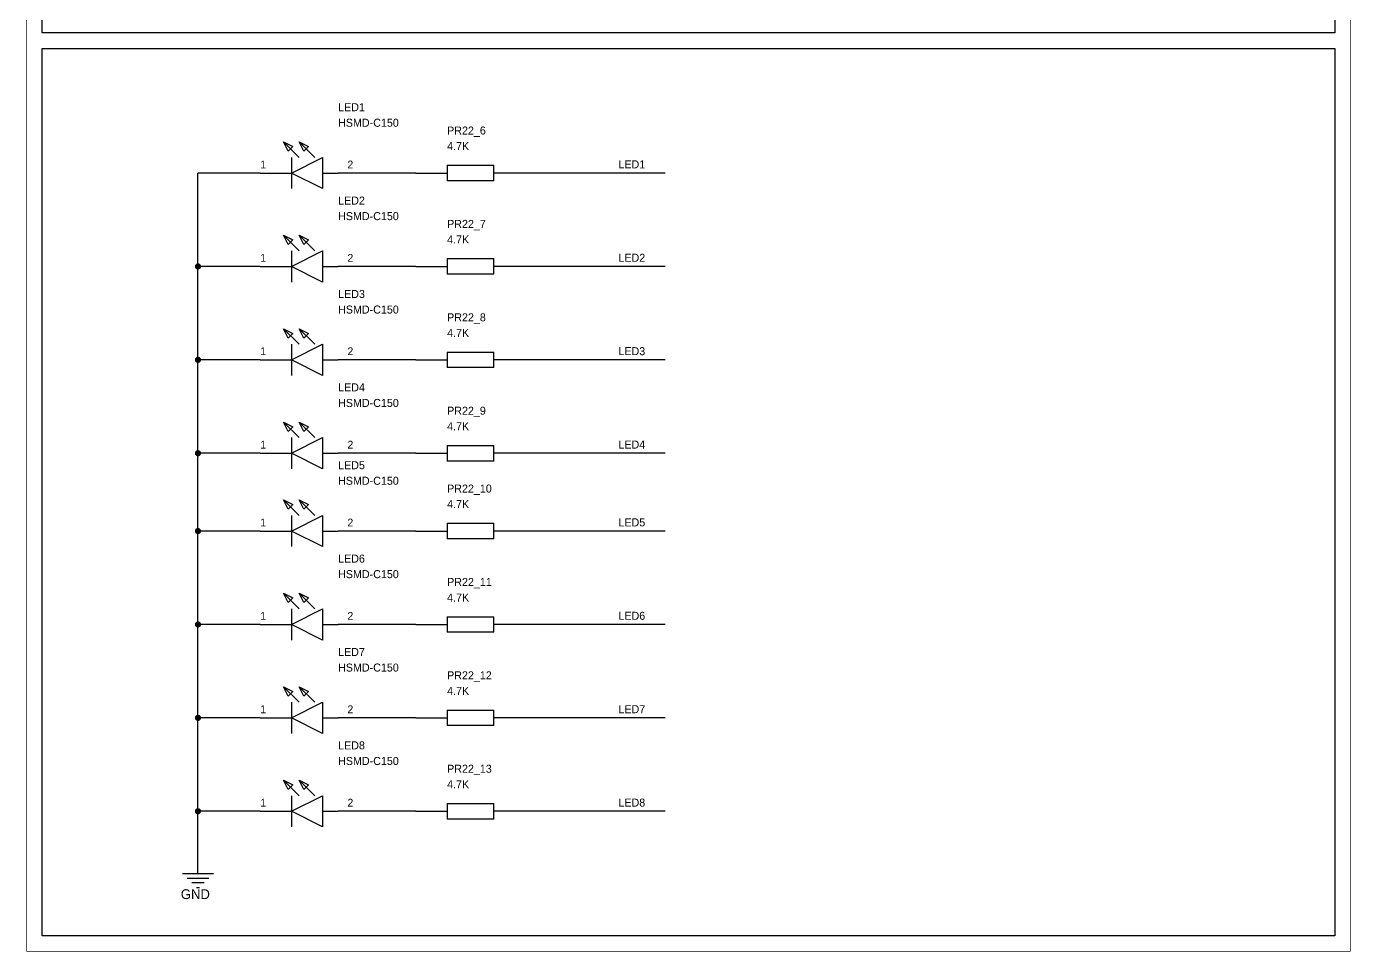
# Model space of a CAD drawing. Extents: x -3 to 747, y 3 to 1202.
# Drawn here: x 223.5 to 439.4, y 839.2 to 990.1 of the extents above; entities that cross this region are included whole.
import ezdxf

# ---------------------------------------------------------------- set-up
doc = ezdxf.new("R2010")
doc.units = 0

msp = doc.modelspace()

# ---------------------------------------------------------------- linework, layer by layer
at = {"layer": 'COMMENTS', "const_width": 0.06}
msp.add_lwpolyline([(223.52, 1194.816), (439.42, 1194.816), (439.42, 839.216), (223.52, 839.216)], close=True, dxfattribs=at)
at = {"layer": 'COMMENTS'}
for points in [[(226.06, 1083.056), (436.88, 1083.056), (436.88, 989.076), (226.06, 989.076)], [(226.06, 986.536), (436.88, 986.536), (436.88, 841.756), (226.06, 841.756)]]:
    msp.add_lwpolyline(points, close=True, dxfattribs=at)
at = {"layer": 'PARTS'}
for p, q in [((261.62, 966.216), (264.16, 966.216)), ((276.86, 966.216), (274.32, 966.216)), ((287.02, 966.216), (292.1, 966.216)), ((304.8, 966.216), (299.72, 966.216)), ((261.62, 950.976), (264.16, 950.976)), ((276.86, 950.976), (274.32, 950.976)), ((287.02, 950.976), (292.1, 950.976)), ((304.8, 950.976), (299.72, 950.976)), ((261.62, 935.736), (264.16, 935.736)), ((276.86, 935.736), (274.32, 935.736)), ((287.02, 935.736), (292.1, 935.736)), ((304.8, 935.736), (299.72, 935.736)), ((261.62, 920.496), (264.16, 920.496)), ((276.86, 920.496), (274.32, 920.496)), ((287.02, 920.496), (292.1, 920.496)), ((304.8, 920.496), (299.72, 920.496)), ((261.62, 907.796), (264.16, 907.796)), ((276.86, 907.796), (274.32, 907.796)), ((287.02, 907.796), (292.1, 907.796)), ((304.8, 907.796), (299.72, 907.796)), ((261.62, 892.556), (264.16, 892.556)), ((276.86, 892.556), (274.32, 892.556)), ((287.02, 892.556), (292.1, 892.556)), ((304.8, 892.556), (299.72, 892.556)), ((261.62, 877.316), (264.16, 877.316)), ((276.86, 877.316), (274.32, 877.316)), ((287.02, 877.316), (292.1, 877.316)), ((304.8, 877.316), (299.72, 877.316)), ((261.62, 862.076), (264.16, 862.076)), ((276.86, 862.076), (274.32, 862.076)), ((287.02, 862.076), (292.1, 862.076)), ((304.8, 862.076), (299.72, 862.076))]:
    msp.add_line(p, q, dxfattribs=at)
for points in [[(267.97, 968.756), (265.43, 971.296)], [(270.51, 968.756), (267.97, 971.296)], [(266.7, 968.756), (266.7, 963.676)], [(264.16, 966.216), (266.7, 966.216)], [(271.78, 966.216), (274.32, 966.216)], [(292.1, 967.486), (299.72, 967.486)], [(292.1, 967.486), (292.1, 964.946)], [(299.72, 964.946), (299.72, 967.486)], [(299.72, 964.946), (292.1, 964.946)], [(267.97, 953.516), (265.43, 956.056)], [(270.51, 953.516), (267.97, 956.056)], [(266.7, 953.516), (266.7, 948.436)], [(264.16, 950.976), (266.7, 950.976)], [(271.78, 950.976), (274.32, 950.976)], [(292.1, 952.246), (299.72, 952.246)], [(292.1, 952.246), (292.1, 949.706)], [(299.72, 949.706), (299.72, 952.246)], [(299.72, 949.706), (292.1, 949.706)], [(267.97, 938.276), (265.43, 940.816)], [(270.51, 938.276), (267.97, 940.816)], [(266.7, 938.276), (266.7, 933.196)], [(264.16, 935.736), (266.7, 935.736)], [(271.78, 935.736), (274.32, 935.736)], [(292.1, 937.006), (299.72, 937.006)], [(292.1, 937.006), (292.1, 934.466)], [(299.72, 934.466), (299.72, 937.006)], [(299.72, 934.466), (292.1, 934.466)], [(267.97, 923.036), (265.43, 925.576)], [(270.51, 923.036), (267.97, 925.576)], [(266.7, 923.036), (266.7, 917.956)], [(264.16, 920.496), (266.7, 920.496)], [(271.78, 920.496), (274.32, 920.496)], [(292.1, 921.766), (299.72, 921.766)], [(292.1, 921.766), (292.1, 919.226)], [(299.72, 919.226), (299.72, 921.766)], [(299.72, 919.226), (292.1, 919.226)], [(267.97, 910.336), (265.43, 912.876)], [(270.51, 910.336), (267.97, 912.876)], [(266.7, 910.336), (266.7, 905.256)], [(264.16, 907.796), (266.7, 907.796)], [(271.78, 907.796), (274.32, 907.796)], [(292.1, 909.066), (299.72, 909.066)], [(292.1, 909.066), (292.1, 906.526)], [(299.72, 906.526), (299.72, 909.066)], [(299.72, 906.526), (292.1, 906.526)], [(267.97, 895.096), (265.43, 897.636)], [(270.51, 895.096), (267.97, 897.636)], [(266.7, 895.096), (266.7, 890.016)], [(264.16, 892.556), (266.7, 892.556)], [(271.78, 892.556), (274.32, 892.556)], [(292.1, 893.826), (299.72, 893.826)], [(292.1, 893.826), (292.1, 891.286)], [(299.72, 891.286), (299.72, 893.826)], [(299.72, 891.286), (292.1, 891.286)], [(267.97, 879.856), (265.43, 882.396)], [(270.51, 879.856), (267.97, 882.396)], [(266.7, 879.856), (266.7, 874.776)], [(264.16, 877.316), (266.7, 877.316)], [(271.78, 877.316), (274.32, 877.316)], [(292.1, 878.586), (299.72, 878.586)], [(292.1, 878.586), (292.1, 876.046)], [(299.72, 876.046), (299.72, 878.586)], [(299.72, 876.046), (292.1, 876.046)], [(267.97, 864.616), (265.43, 867.156)], [(270.51, 864.616), (267.97, 867.156)], [(266.7, 864.616), (266.7, 859.536)], [(264.16, 862.076), (266.7, 862.076)], [(271.78, 862.076), (274.32, 862.076)], [(292.1, 863.346), (299.72, 863.346)], [(292.1, 863.346), (292.1, 860.806)], [(299.72, 860.806), (299.72, 863.346)], [(299.72, 860.806), (292.1, 860.806)], [(248.92, 851.916), (254, 851.916)], [(249.682, 851.154), (253.238, 851.154)], [(252.476, 850.392), (250.444, 850.392)], [(251.206, 849.63), (251.714, 849.63)]]:
    msp.add_lwpolyline(points, dxfattribs=at)
for points in [[(266.954, 970.534), (266.192, 969.772), (265.43, 971.296), (266.954, 970.534)], [(269.494, 970.534), (268.732, 969.772), (267.97, 971.296), (269.494, 970.534)], [(266.7, 966.216), (271.78, 968.756), (271.78, 963.676), (266.7, 966.216)], [(266.954, 955.294), (266.192, 954.532), (265.43, 956.056), (266.954, 955.294)], [(269.494, 955.294), (268.732, 954.532), (267.97, 956.056), (269.494, 955.294)], [(266.7, 950.976), (271.78, 953.516), (271.78, 948.436), (266.7, 950.976)], [(266.954, 940.054), (266.192, 939.292), (265.43, 940.816), (266.954, 940.054)], [(269.494, 940.054), (268.732, 939.292), (267.97, 940.816), (269.494, 940.054)], [(266.7, 935.736), (271.78, 938.276), (271.78, 933.196), (266.7, 935.736)], [(266.954, 924.814), (266.192, 924.052), (265.43, 925.576), (266.954, 924.814)], [(269.494, 924.814), (268.732, 924.052), (267.97, 925.576), (269.494, 924.814)], [(266.7, 920.496), (271.78, 923.036), (271.78, 917.956), (266.7, 920.496)], [(266.954, 912.114), (266.192, 911.352), (265.43, 912.876), (266.954, 912.114)], [(269.494, 912.114), (268.732, 911.352), (267.97, 912.876), (269.494, 912.114)], [(266.7, 907.796), (271.78, 910.336), (271.78, 905.256), (266.7, 907.796)], [(266.954, 896.874), (266.192, 896.112), (265.43, 897.636), (266.954, 896.874)], [(269.494, 896.874), (268.732, 896.112), (267.97, 897.636), (269.494, 896.874)], [(266.7, 892.556), (271.78, 895.096), (271.78, 890.016), (266.7, 892.556)], [(266.954, 881.634), (266.192, 880.872), (265.43, 882.396), (266.954, 881.634)], [(269.494, 881.634), (268.732, 880.872), (267.97, 882.396), (269.494, 881.634)], [(266.7, 877.316), (271.78, 879.856), (271.78, 874.776), (266.7, 877.316)], [(266.954, 866.394), (266.192, 865.632), (265.43, 867.156), (266.954, 866.394)], [(269.494, 866.394), (268.732, 865.632), (267.97, 867.156), (269.494, 866.394)], [(266.7, 862.076), (271.78, 864.616), (271.78, 859.536), (266.7, 862.076)]]:
    msp.add_lwpolyline(points, close=True, dxfattribs=at)
at = {"layer": 'WIRE'}
for points in [[(261.62, 966.216), (251.46, 966.216)], [(251.46, 950.976), (251.46, 966.216)], [(287.02, 966.216), (276.86, 966.216)], [(327.66, 966.216), (304.8, 966.216)], [(261.62, 950.976), (251.46, 950.976)], [(251.46, 935.736), (251.46, 950.976)], [(287.02, 950.976), (276.86, 950.976)], [(327.66, 950.976), (304.8, 950.976)], [(261.62, 935.736), (251.46, 935.736)], [(251.46, 920.496), (251.46, 935.736)], [(287.02, 935.736), (276.86, 935.736)], [(327.66, 935.736), (304.8, 935.736)], [(261.62, 920.496), (251.46, 920.496)], [(251.46, 907.796), (251.46, 920.496)], [(287.02, 920.496), (276.86, 920.496)], [(327.66, 920.496), (304.8, 920.496)], [(261.62, 907.796), (251.46, 907.796)], [(251.46, 892.556), (251.46, 907.796)], [(287.02, 907.796), (276.86, 907.796)], [(327.66, 907.796), (304.8, 907.796)], [(261.62, 892.556), (251.46, 892.556)], [(251.46, 877.316), (251.46, 892.556)], [(287.02, 892.556), (276.86, 892.556)], [(327.66, 892.556), (304.8, 892.556)], [(261.62, 877.316), (251.46, 877.316)], [(251.46, 862.076), (251.46, 877.316)], [(287.02, 877.316), (276.86, 877.316)], [(327.66, 877.316), (304.8, 877.316)], [(261.62, 862.076), (251.46, 862.076)], [(251.46, 851.916), (251.46, 862.076)], [(287.02, 862.076), (276.86, 862.076)], [(327.66, 862.076), (304.8, 862.076)]]:
    msp.add_lwpolyline(points, dxfattribs=at)
at = {"layer": 'WIRE', "const_width": 0.508}
for points in [[(251.206, 950.976, 1), (251.714, 950.976, 1)], [(251.206, 935.736, 1), (251.714, 935.736, 1)], [(251.206, 920.496, 1), (251.714, 920.496, 1)], [(251.206, 907.796, 1), (251.714, 907.796, 1)], [(251.206, 892.556, 1), (251.714, 892.556, 1)], [(251.206, 877.316, 1), (251.714, 877.316, 1)], [(251.206, 862.076, 1), (251.714, 862.076, 1)]]:
    msp.add_lwpolyline(points, format="xyb", close=True, dxfattribs=at)

# ---------------------------------------------------------------- texts
at = {"layer": 'PARTS'}
for s, p in [('1', (261.62, 966.978)), ('2', (275.844, 966.978)), ('1', (261.62, 951.738)), ('2', (275.844, 951.738)), ('1', (261.62, 936.498)), ('2', (275.844, 936.498)), ('1', (261.62, 921.258)), ('2', (275.844, 921.258)), ('1', (261.62, 908.558)), ('2', (275.844, 908.558)), ('1', (261.62, 893.318)), ('2', (275.844, 893.318)), ('1', (261.62, 878.078)), ('2', (275.844, 878.078)), ('1', (261.62, 862.838)), ('2', (275.844, 862.838))]:
    msp.add_text(s, height=1.27, dxfattribs=at).set_placement(p)
at = {"layer": 'PARTTEXT'}
for s, height, p in [('LED1', 1.3057, (274.32, 976.31)), ('HSMD-C150', 1.3057, (274.32, 973.77)), ('PR22_6', 1.3057, (292.1, 972.5)), ('4.7K', 1.3057, (292.1, 969.96)), ('LED2', 1.3057, (274.32, 961.07)), ('HSMD-C150', 1.3057, (274.32, 958.53)), ('PR22_7', 1.3057, (292.1, 957.26)), ('4.7K', 1.3057, (292.1, 954.72)), ('LED3', 1.3057, (274.32, 945.83)), ('HSMD-C150', 1.3057, (274.32, 943.29)), ('PR22_8', 1.3057, (292.1, 942.02)), ('4.7K', 1.3057, (292.1, 939.48)), ('LED4', 1.3057, (274.32, 930.59)), ('HSMD-C150', 1.3057, (274.32, 928.05)), ('PR22_9', 1.3057, (292.1, 926.78)), ('4.7K', 1.3057, (292.1, 924.24)), ('LED5', 1.3057, (274.32, 917.89)), ('HSMD-C150', 1.3057, (274.32, 915.35)), ('PR22_10', 1.3057, (292.1, 914.08)), ('4.7K', 1.3057, (292.1, 911.54)), ('LED6', 1.3057, (274.32, 902.65)), ('HSMD-C150', 1.3057, (274.32, 900.11)), ('PR22_11', 1.3057, (292.1, 898.84)), ('4.7K', 1.3057, (292.1, 896.3)), ('LED7', 1.3057, (274.32, 887.41)), ('HSMD-C150', 1.3057, (274.32, 884.87)), ('PR22_12', 1.3057, (292.1, 883.6)), ('4.7K', 1.3057, (292.1, 881.06)), ('LED8', 1.3057, (274.32, 872.17)), ('HSMD-C150', 1.3057, (274.32, 869.63)), ('PR22_13', 1.3057, (292.1, 868.36)), ('4.7K', 1.3057, (292.1, 865.82)), ('GND', 1.5955, (248.666, 847.75))]:
    msp.add_text(s, height=height, dxfattribs=at).set_placement(p)
at = {"layer": 'WIRETEXT'}
for s, p in [('LED1', (320.04, 966.978)), ('LED2', (320.04, 951.738)), ('LED3', (320.04, 936.498)), ('LED4', (320.04, 921.258)), ('LED5', (320.04, 908.558)), ('LED6', (320.04, 893.318)), ('LED7', (320.04, 878.078)), ('LED8', (320.04, 862.838))]:
    msp.add_text(s, height=1.3057, dxfattribs=at).set_placement(p)

doc.saveas('drawing.dxf')
